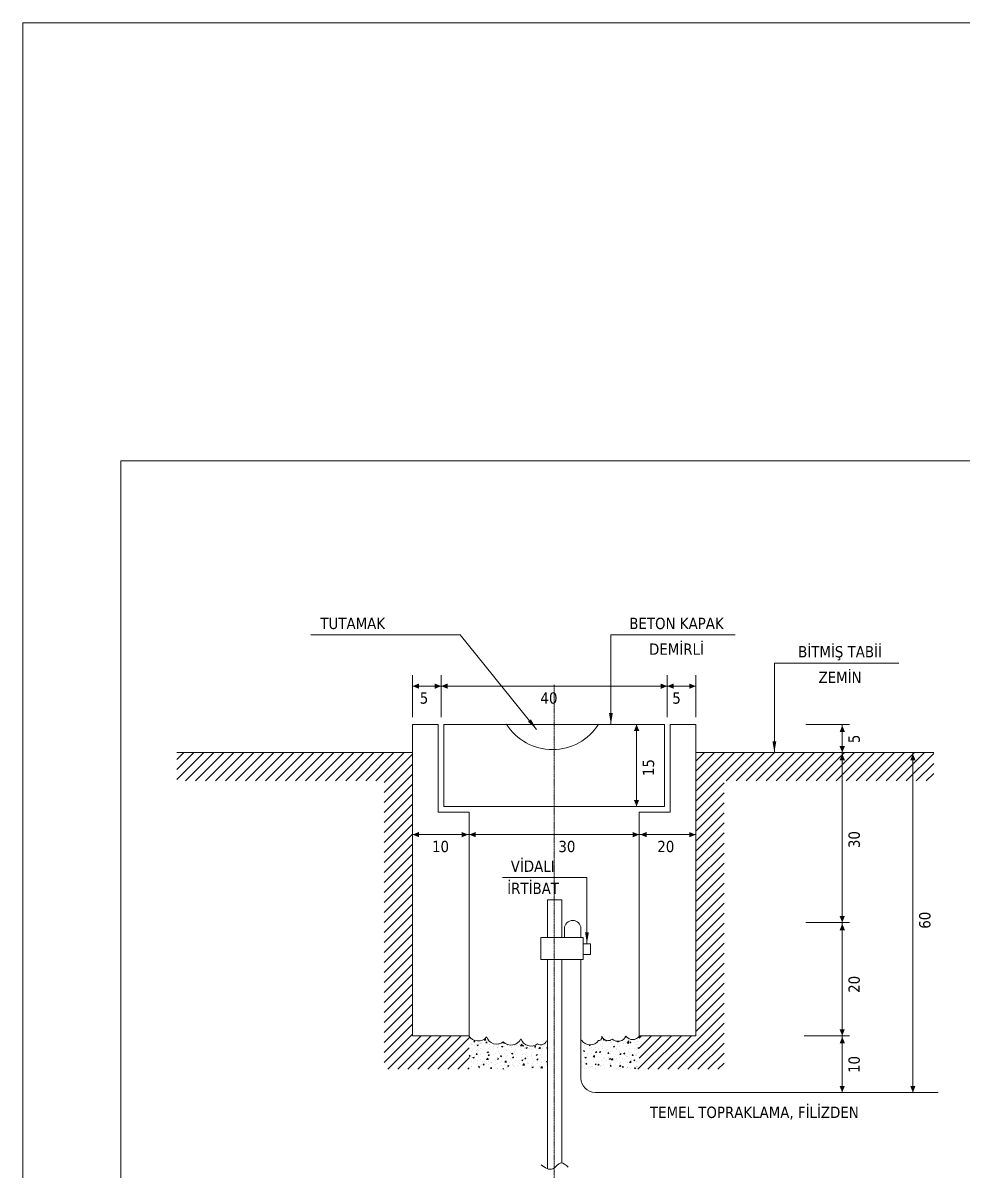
# Model space of a CAD drawing. Header units: millimetres. Extents: x -25043 to 36072, y 3768 to 12000.
# Drawn here: x -22938 to -20596, y 9141 to 12000 of the extents above; entities that cross this region are included whole.
import ezdxf
from ezdxf.enums import TextEntityAlignment as Align

# ---------------------------------------------------------------- set-up
doc = ezdxf.new("R2010")
doc.units = ezdxf.units.MM
doc.linetypes.add('DASHDOT', pattern=[1, 0.5, -0.25, 0, -0.25])
doc.linetypes.add('SOLID_LINE', pattern=[0])
for name, color, linetype in [('KIRMIM', 1, 'Continuous'), ('MIMARI', 2, 'SOLID_LINE'), ('YAZI', 7, 'Continuous'), ('ZHAT', 6, 'Continuous')]:
    doc.layers.add(name, color=color, linetype=linetype)
doc.styles.add('ROMANS', font='tahoma.ttf')

# ---------------------------------------------------------------- blocks, each defined once
blk = doc.blocks.new('OU')
at = {"color": 0, "linetype": 'ByBlock'}
blk.add_solid([(-4.8, -11.5), (4.6, -11.5), (0, 0)], dxfattribs=at)

msp = doc.modelspace()

# ---------------------------------------------------------------- linework, layer by layer
at = {"lineweight": 0}
for p, q in [((-21848.9, 10476.6), (-22220.7, 10476.7)), ((-21658.6, 10240.9), (-21848.9, 10476.6)), ((-21473.5, 10476.6), (-21163.9, 10476.6)), ((-21066.2, 10406.1), (-20756.6, 10406.1)), ((-21743.3, 9871.9), (-21533.1, 9871.9)), ((-21596, 9816.1), (-21631.3, 9816.1)), ((-21631.3, 9816.1), (-21631.3, 9722.2)), ((-21596, 9816.1), (-21596, 9722.2)), ((-21589, 9744.5), (-21589, 9722.2)), ((-21547.9, 9744.5), (-21547.9, 9722.2)), ((-21631.3, 9667.4), (-21631.3, 9147.4)), ((-21596, 9667.4), (-21596, 9160.9)), ((-21547.9, 9667.4), (-21547.9, 9371.9))]:
    msp.add_line(p, q, dxfattribs=at)
at = {"linetype": 'ByBlock', "lineweight": 0}
for p, q in [((-21967.3, 10348.5), (-21262.1, 10348.5)), ((-21409.5, 10048.9), (-21409.5, 10253.4)), ((-20897.2, 9336.6), (-20897.2, 10253.4)), ((-20721.3, 9336.6), (-20721.3, 10182.9)), ((-21967.3, 9978.7), (-21262.1, 9978.7))]:
    msp.add_line(p, q, dxfattribs=at)
at = {"linetype": 'Continuous', "lineweight": 0}
for p, q in [((-21967.3, 9477.7), (-21967.3, 10253.4)), ((-21903.8, 10253.4), (-21967.3, 10253.4)), ((-21903.8, 10034.8), (-21903.8, 10253.4)), ((-21889.7, 10048.9), (-21889.7, 10253.4)), ((-21339.6, 10253.4), (-21889.7, 10253.4)), ((-21339.6, 10048.9), (-21339.6, 10253.4)), ((-21325.5, 10034.8), (-21325.5, 10253.4)), ((-21325.5, 10253.4), (-21262.1, 10253.4)), ((-21262.1, 9477.7), (-21262.1, 10253.4)), ((-21967.3, 10182.9), (-22554.3, 10182.9)), ((-20669, 10182.9), (-21262.1, 10182.9)), ((-21339.6, 10048.9), (-21889.7, 10048.9)), ((-21826.2, 10034.8), (-21903.8, 10034.8)), ((-21826.2, 9477.7), (-21826.2, 10034.8)), ((-21403.1, 9477.7), (-21403.1, 10034.8)), ((-21325.5, 10034.8), (-21403.1, 10034.8)), ((-21826.2, 9477.7), (-21967.3, 9477.7)), ((-21262.1, 9477.7), (-21403.1, 9477.7)), ((-20658.4, 9336.6), (-21512.7, 9336.6))]:
    msp.add_line(p, q, dxfattribs=at)
at = {"lineweight": 0}
for points in [[(-22937.8, 12000.5), (-13102.8, 12000.5), (-13102.8, 4743.1), (-22937.8, 4743.1)], [(-21647.8, 9722.2), (-21542.1, 9722.2), (-21542.1, 9667.4), (-21647.8, 9667.4)]]:
    msp.add_lwpolyline(points, close=True, dxfattribs=at)
at = {"linetype": 'Continuous', "lineweight": 0}
msp.add_arc((-21618.8, 10326), 135.6, 212.355, 327.645, dxfattribs=at)
at = {"lineweight": 0}
for centre, radius, start, end in [((-21568.5, 9744.5), 20.5, 0, 180), ((-21512.7, 9371.9), 35.3, 180, 270)]:
    msp.add_arc(centre, radius, start, end, dxfattribs=at)
for points in [[(-21468.7, 10281.6), (-21478.1, 10281.6), (-21473.5, 10253.4)], [(-21679.9, 10259.9), (-21672.6, 10265.8), (-21658.6, 10240.9)], [(-21061.5, 10211.1), (-21070.9, 10211.1), (-21066.2, 10182.9)], [(-21528.4, 9735.1), (-21537.8, 9735.1), (-21533.1, 9706.9)]]:
    msp.add_solid(points, dxfattribs=at)
at = {"layer": 'KIRMIM', "linetype": 'DASHDOT', "lineweight": 0, "ltscale": 2}
msp.add_line((-21614.7, 8646), (-21614.7, 10352.4), dxfattribs=at)
at = {"layer": 'KIRMIM', "lineweight": 0}
for p, q in [((-22554.3, 10116), (-22487.4, 10182.9)), ((-22554.3, 10140.9), (-22512.3, 10182.9)), ((-22554.3, 10165.8), (-22537.3, 10182.9)), ((-22533, 10112.4), (-22462.5, 10182.9)), ((-22508, 10112.4), (-22437.5, 10182.9)), ((-22483.1, 10112.4), (-22412.6, 10182.9)), ((-22458.2, 10112.4), (-22387.7, 10182.9)), ((-22433.2, 10112.4), (-22362.7, 10182.9)), ((-22408.3, 10112.4), (-22337.8, 10182.9)), ((-22383.4, 10112.4), (-22312.9, 10182.9)), ((-22358.4, 10112.4), (-22287.9, 10182.9)), ((-22333.5, 10112.4), (-22263, 10182.9)), ((-22308.6, 10112.4), (-22238.1, 10182.9)), ((-22283.6, 10112.4), (-22213.1, 10182.9)), ((-22258.7, 10112.4), (-22188.2, 10182.9)), ((-22233.8, 10112.4), (-22163.3, 10182.9)), ((-22208.8, 10112.4), (-22138.3, 10182.9)), ((-22183.9, 10112.4), (-22113.4, 10182.9)), ((-22159, 10112.4), (-22088.5, 10182.9)), ((-22134, 10112.4), (-22063.5, 10182.9)), ((-22109.1, 10112.4), (-22038.6, 10182.9)), ((-22084.2, 10112.4), (-22013.7, 10182.9)), ((-22059.3, 10112.4), (-21988.7, 10182.9)), ((-21262.1, 10161.6), (-21240.7, 10182.9)), ((-21262.1, 10061.8), (-21141, 10182.9)), ((-21262.1, 10086.8), (-21165.9, 10182.9)), ((-21262.1, 10111.7), (-21190.9, 10182.9)), ((-21262.1, 10136.6), (-21215.8, 10182.9)), ((-21186.6, 10112.4), (-21116.1, 10182.9)), ((-21161.7, 10112.4), (-21091.1, 10182.9)), ((-21136.7, 10112.4), (-21066.2, 10182.9)), ((-21111.8, 10112.4), (-21041.3, 10182.9)), ((-21086.9, 10112.4), (-21016.3, 10182.9)), ((-21061.9, 10112.4), (-20991.4, 10182.9)), ((-21037, 10112.4), (-20966.5, 10182.9)), ((-21012.1, 10112.4), (-20941.5, 10182.9)), ((-20987.1, 10112.4), (-20916.6, 10182.9)), ((-20962.2, 10112.4), (-20891.7, 10182.9)), ((-20937.3, 10112.4), (-20866.7, 10182.9)), ((-20912.3, 10112.4), (-20841.8, 10182.9)), ((-20887.4, 10112.4), (-20816.9, 10182.9)), ((-20862.5, 10112.4), (-20791.9, 10182.9)), ((-20837.5, 10112.4), (-20767, 10182.9)), ((-20812.6, 10112.4), (-20742.1, 10182.9)), ((-20787.7, 10112.4), (-20717.1, 10182.9)), ((-20762.7, 10112.4), (-20692.2, 10182.9)), ((-20737.8, 10112.4), (-20669, 10181.1)), ((-22037.8, 10108.9), (-21967.3, 10179.4)), ((-22037.8, 10084), (-21967.3, 10154.5)), ((-20712.9, 10112.4), (-20669, 10156.2)), ((-22037.8, 10059), (-21967.3, 10129.6)), ((-20687.9, 10112.4), (-20669, 10131.3)), ((-22037.8, 10034.1), (-21967.3, 10104.6)), ((-21262.1, 10036.9), (-21191.5, 10107.4)), ((-22037.8, 10009.2), (-21967.3, 10079.7)), ((-21262.1, 10012), (-21191.5, 10082.5)), ((-22037.8, 9984.2), (-21967.3, 10054.8)), ((-21262.1, 9987), (-21191.5, 10057.6)), ((-22037.8, 9959.3), (-21967.3, 10029.8)), ((-21262.1, 9962.1), (-21191.5, 10032.6)), ((-22037.8, 9934.4), (-21967.3, 10004.9)), ((-21262.1, 9937.2), (-21191.5, 10007.7)), ((-21262.1, 9912.2), (-21191.5, 9982.8)), ((-22037.8, 9909.4), (-21967.3, 9980)), ((-22037.8, 9884.5), (-21967.3, 9955)), ((-21262.1, 9887.3), (-21191.5, 9957.8)), ((-22037.8, 9859.6), (-21967.3, 9930.1)), ((-21262.1, 9862.4), (-21191.5, 9932.9)), ((-22037.8, 9834.6), (-21967.3, 9905.2)), ((-21262.1, 9837.4), (-21191.5, 9908)), ((-22037.8, 9809.7), (-21967.3, 9880.2)), ((-21262.1, 9812.5), (-21191.5, 9883)), ((-22037.8, 9784.8), (-21967.3, 9855.3)), ((-21262.1, 9787.6), (-21191.5, 9858.1)), ((-22037.8, 9759.8), (-21967.3, 9830.4)), ((-21262.1, 9762.6), (-21191.5, 9833.2)), ((-22037.8, 9734.9), (-21967.3, 9805.4)), ((-22037.8, 9710), (-21967.3, 9780.5)), ((-21262.1, 9737.7), (-21191.5, 9808.2)), ((-21262.1, 9712.8), (-21191.5, 9783.3)), ((-22037.8, 9685), (-21967.3, 9755.6)), ((-21262.1, 9687.8), (-21191.5, 9758.4)), ((-22037.8, 9660.1), (-21967.3, 9730.6)), ((-21262.1, 9662.9), (-21191.5, 9733.4)), ((-22037.8, 9635.2), (-21967.3, 9705.7)), ((-21262.1, 9638), (-21191.5, 9708.5)), ((-22037.8, 9610.2), (-21967.3, 9680.8)), ((-21262.1, 9613), (-21191.5, 9683.6)), ((-22037.8, 9585.3), (-21967.3, 9655.8)), ((-21262.1, 9588.1), (-21191.5, 9658.6)), ((-22037.8, 9560.4), (-21967.3, 9630.9)), ((-21262.1, 9563.2), (-21191.5, 9633.7)), ((-21262.1, 9538.2), (-21191.5, 9608.8)), ((-22037.8, 9535.4), (-21967.3, 9606)), ((-22037.8, 9510.5), (-21967.3, 9581)), ((-21262.1, 9513.3), (-21191.5, 9583.8)), ((-22037.8, 9485.6), (-21967.3, 9556.1)), ((-21262.1, 9488.4), (-21191.5, 9558.9)), ((-22037.8, 9460.6), (-21967.3, 9531.2)), ((-21331.3, 9394.2), (-21191.5, 9534)), ((-22037.8, 9435.7), (-21967.3, 9506.2)), ((-21306.4, 9394.2), (-21191.5, 9509)), ((-22037.8, 9410.8), (-21967.3, 9481.3)), ((-22029.4, 9394.2), (-21946, 9477.7)), ((-22004.5, 9394.2), (-21921, 9477.7)), ((-21979.6, 9394.2), (-21896.1, 9477.7)), ((-21954.6, 9394.2), (-21871.2, 9477.7)), ((-21929.7, 9394.2), (-21846.2, 9477.7)), ((-21904.8, 9394.2), (-21824.8, 9474.2)), ((-21823.9, 9469.1), (-21823.9, 9469.1)), ((-21788.7, 9467), (-21785.4, 9470.4)), ((-21788.7, 9467), (-21784.9, 9466.4)), ((-21784.9, 9466.4), (-21785.4, 9470.4)), ((-21500, 9466.1), (-21500, 9466.1)), ((-21496.6, 9466.5), (-21496.6, 9466.5)), ((-21492.3, 9467.7), (-21490, 9468.6)), ((-21492.3, 9467.7), (-21490.2, 9466.3)), ((-21490.2, 9466.2), (-21489.5, 9468.3)), ((-21487.2, 9465.4), (-21486.1, 9466.7)), ((-21484.6, 9465.2), (-21484.8, 9466.3)), ((-21477.7, 9466.1), (-21474.4, 9465.6)), ((-21474.4, 9465.5), (-21474.6, 9467)), ((-21429.8, 9467.9), (-21429.8, 9467.9)), ((-21407.8, 9471.1), (-21407.8, 9471.1)), ((-21406.1, 9394.2), (-21322.6, 9477.7)), ((-21403.1, 9422.1), (-21347.6, 9477.7)), ((-21403.1, 9447.1), (-21372.5, 9477.7)), ((-21403.1, 9472), (-21397.4, 9477.7)), ((-21381.2, 9394.2), (-21297.7, 9477.7)), ((-21356.3, 9394.2), (-21272.8, 9477.7)), ((-21281.5, 9394.2), (-21191.5, 9484.1)), ((-21879.9, 9394.2), (-21826.2, 9447.8)), ((-21821.1, 9458.2), (-21821.1, 9458.2)), ((-21820.2, 9455.4), (-21820.2, 9455.4)), ((-21819.5, 9439.2), (-21819.5, 9439.2)), ((-21819.2, 9442.9), (-21819.2, 9442.9)), ((-21818.7, 9457), (-21818.7, 9457)), ((-21815.1, 9462.8), (-21813.1, 9465.2)), ((-21815.1, 9462.8), (-21812.6, 9462.6)), ((-21812.6, 9462.6), (-21813.1, 9465.2)), ((-21812.2, 9452.6), (-21812.2, 9452.6)), ((-21808.9, 9440.6), (-21808.9, 9440.6)), ((-21808.3, 9455.9), (-21808.3, 9455.9)), ((-21806.7, 9453.9), (-21803.7, 9455.1)), ((-21806.7, 9453.9), (-21804.6, 9452.5)), ((-21804.6, 9452.5), (-21803.7, 9455)), ((-21804.1, 9440.6), (-21804.1, 9440.6)), ((-21798.5, 9457.3), (-21798.5, 9457.3)), ((-21797.7, 9457.3), (-21797.7, 9457.3)), ((-21797.2, 9446.1), (-21797.2, 9446.1)), ((-21796.7, 9460.2), (-21796.7, 9460.2)), ((-21795.5, 9459.6), (-21795.5, 9459.6)), ((-21792.9, 9442.7), (-21792.9, 9442.7)), ((-21789.6, 9451.6), (-21789.6, 9451.6)), ((-21784.8, 9460.2), (-21782.8, 9462.6)), ((-21784.8, 9460.2), (-21782.3, 9459.9)), ((-21782.3, 9459.9), (-21782.7, 9462.5)), ((-21781.7, 9459.4), (-21781.7, 9459.4)), ((-21781.4, 9436.9), (-21778.5, 9438)), ((-21779.4, 9444.8), (-21779.4, 9444.8)), ((-21779.3, 9435.5), (-21778.4, 9438)), ((-21775.9, 9456.3), (-21775.9, 9456.3)), ((-21775.5, 9449.1), (-21775.5, 9449.1)), ((-21767, 9450.7), (-21767, 9450.7)), ((-21766.1, 9446.2), (-21766.1, 9446.2)), ((-21755.5, 9447.6), (-21755.5, 9447.6)), ((-21754.7, 9449), (-21754.7, 9449)), ((-21754.6, 9437.7), (-21754.6, 9437.7)), ((-21754.1, 9451.8), (-21754.1, 9451.8)), ((-21753.3, 9455.4), (-21753.3, 9455.4)), ((-21753, 9457.4), (-21751.9, 9457.3)), ((-21751.9, 9457.2), (-21752, 9457.6)), ((-21745.9, 9450.6), (-21742.9, 9451.7)), ((-21745.9, 9450.6), (-21743.8, 9449.1)), ((-21744.4, 9449.7), (-21744.4, 9449.7)), ((-21743.8, 9449.1), (-21742.9, 9451.7)), ((-21743.5, 9460), (-21741.2, 9462.4)), ((-21743.5, 9460), (-21739.7, 9459.4)), ((-21739.7, 9459.3), (-21740, 9461.2)), ((-21739.5, 9449.7), (-21739.5, 9449.7)), ((-21732.7, 9440.9), (-21732.7, 9440.9)), ((-21732.2, 9455), (-21732.2, 9455)), ((-21730.8, 9454.4), (-21730.8, 9454.4)), ((-21730, 9453.3), (-21730, 9453.3)), ((-21721.8, 9448.7), (-21721.8, 9448.7)), ((-21713.3, 9438), (-21713.3, 9438)), ((-21712.8, 9453.3), (-21712.8, 9453.3)), ((-21710.9, 9443.9), (-21710.9, 9443.9)), ((-21708.2, 9453.5), (-21708.2, 9453.5)), ((-21705.4, 9457.5), (-21705.4, 9457.5)), ((-21702.2, 9454.7), (-21702.2, 9454.7)), ((-21699.2, 9447.8), (-21699.2, 9447.8)), ((-21698.4, 9453), (-21695.1, 9456.4)), ((-21698.4, 9453), (-21694.6, 9452.4)), ((-21697.3, 9440.1), (-21697.3, 9440.1)), ((-21694.6, 9452.3), (-21695, 9456.4)), ((-21693.7, 9452.2), (-21691.7, 9454.6)), ((-21693.7, 9452.2), (-21691.2, 9452)), ((-21691.2, 9451.9), (-21691.7, 9454.6)), ((-21689.6, 9446.6), (-21689.6, 9446.6)), ((-21685.6, 9452.5), (-21685.6, 9452.5)), ((-21685.1, 9447.2), (-21682.1, 9448.3)), ((-21685.1, 9447.2), (-21683, 9445.7)), ((-21682.9, 9445.7), (-21682.1, 9448.3)), ((-21676.7, 9446.8), (-21676.7, 9446.8)), ((-21670.6, 9443.6), (-21670.6, 9443.6)), ((-21667.6, 9449.7), (-21667.6, 9449.7)), ((-21663.4, 9449.5), (-21661.4, 9452)), ((-21663.4, 9449.5), (-21660.9, 9449.3)), ((-21663, 9451.6), (-21663, 9451.6)), ((-21660.9, 9449.3), (-21661.3, 9451.9)), ((-21660, 9445), (-21660, 9445)), ((-21657.8, 9440.7), (-21657.8, 9440.7)), ((-21654.1, 9445.9), (-21654.1, 9445.9)), ((-21653.2, 9446), (-21649.9, 9449.4)), ((-21653.2, 9446), (-21649.4, 9445.4)), ((-21649.4, 9445.3), (-21649.9, 9449.4)), ((-21646.4, 9438.6), (-21646.4, 9438.6)), ((-21645.9, 9452.7), (-21645.9, 9452.7)), ((-21644, 9447.1), (-21644, 9447.1)), ((-21640.4, 9450.6), (-21640.4, 9450.6)), ((-21633.1, 9445), (-21633.1, 9445)), ((-21633, 9446.9), (-21631, 9449.3)), ((-21633, 9446.9), (-21630.5, 9446.7)), ((-21632.8, 9463.8), (-21632.8, 9463.8)), ((-21631.5, 9444.9), (-21631.5, 9444.9)), ((-21630.5, 9446.6), (-21631, 9449.3)), ((-21548.4, 9444.5), (-21548.4, 9444.5)), ((-21542, 9438.9), (-21540, 9441.3)), ((-21542, 9438.9), (-21539.5, 9438.7)), ((-21541.1, 9441.1), (-21541.1, 9441.1)), ((-21539.5, 9438.7), (-21539.9, 9441.3)), ((-21538.5, 9439.3), (-21538.5, 9439.3)), ((-21538, 9453.4), (-21538, 9453.4)), ((-21527.9, 9454), (-21525.2, 9455.1)), ((-21527.9, 9454), (-21525.8, 9452.6)), ((-21527.5, 9445.8), (-21527.5, 9445.8)), ((-21525.8, 9452.6), (-21524.9, 9455.1)), ((-21524.2, 9452.6), (-21524.2, 9452.6)), ((-21521.7, 9448), (-21521.7, 9448)), ((-21518.5, 9440.2), (-21518.5, 9440.2)), ((-21516.8, 9442.3), (-21516.8, 9442.3)), ((-21516.2, 9456.3), (-21516.2, 9456.3)), ((-21511.6, 9436.3), (-21509.6, 9438.7)), ((-21511.1, 9449.4), (-21511.1, 9449.4)), ((-21509.1, 9436), (-21509.6, 9438.7)), ((-21508.1, 9437.8), (-21508.1, 9437.8)), ((-21504.9, 9444.9), (-21504.9, 9444.9)), ((-21502.6, 9437), (-21499.7, 9438.1)), ((-21500.5, 9435.5), (-21499.7, 9438.1)), ((-21499.6, 9456.9), (-21499.6, 9456.9)), ((-21496, 9439.2), (-21496, 9439.2)), ((-21495.4, 9445), (-21495.4, 9445)), ((-21495.1, 9451.5), (-21495.1, 9451.5)), ((-21494.9, 9459.1), (-21494.9, 9459.1)), ((-21487.2, 9465.4), (-21484.6, 9465.2)), ((-21483.4, 9442.1), (-21483.4, 9442.1)), ((-21482.3, 9443.9), (-21482.3, 9443.9)), ((-21479.5, 9438.3), (-21479.5, 9438.3)), ((-21474.9, 9461.1), (-21474.9, 9461.1)), ((-21474.1, 9465.6), (-21474.1, 9465.6)), ((-21473.4, 9448.1), (-21473.4, 9448.1)), ((-21473.4, 9438.2), (-21473.4, 9438.2)), ((-21472.9, 9462.2), (-21472.9, 9462.2)), ((-21468.9, 9439.7), (-21468.9, 9439.7)), ((-21468.3, 9455), (-21468.3, 9455)), ((-21467.1, 9450.6), (-21464.1, 9451.8)), ((-21467.1, 9450.6), (-21465, 9449.2)), ((-21465, 9449.2), (-21464.1, 9451.8)), ((-21459.7, 9443), (-21459.7, 9443)), ((-21458.7, 9446.3), (-21458.7, 9446.3)), ((-21457.8, 9456.4), (-21457.8, 9456.4)), ((-21456.8, 9462.8), (-21456, 9463.8)), ((-21456.8, 9462.8), (-21454.3, 9462.6)), ((-21454.3, 9462.5), (-21454.5, 9463.8)), ((-21452.9, 9441.8), (-21452.9, 9441.8)), ((-21451.7, 9451.1), (-21451.7, 9451.1)), ((-21450.8, 9437.3), (-21450.8, 9437.3)), ((-21441.7, 9458.5), (-21441.7, 9458.5)), ((-21437.1, 9442), (-21437.1, 9442)), ((-21434, 9450.5), (-21434, 9450.5)), ((-21433, 9459.2), (-21429.7, 9462.6)), ((-21433, 9459.2), (-21429.3, 9458.6)), ((-21431.5, 9464.3), (-21428.6, 9465.4)), ((-21431.5, 9464.3), (-21429.4, 9462.9)), ((-21430.8, 9439.7), (-21430.8, 9439.7)), ((-21430.3, 9453.8), (-21430.3, 9453.8)), ((-21429.2, 9458.5), (-21429.7, 9462.6)), ((-21429.4, 9462.8), (-21428.6, 9465.4)), ((-21428.9, 9463.6), (-21428.9, 9463.6)), ((-21426.5, 9460.1), (-21424.4, 9462.5)), ((-21426.5, 9460.1), (-21423.9, 9459.9)), ((-21426.1, 9445.3), (-21426.1, 9445.3)), ((-21423.9, 9459.9), (-21424.4, 9462.5)), ((-21415.5, 9446.7), (-21415.5, 9446.7)), ((-21415, 9462), (-21415, 9462)), ((-21414.5, 9441.1), (-21414.5, 9441.1)), ((-21409.4, 9454.8), (-21409.4, 9454.8)), ((-21408.8, 9442.9), (-21408.8, 9442.9)), ((-21408.3, 9457), (-21408.3, 9457)), ((-21406.3, 9462.7), (-21406.3, 9462.7)), ((-21406.3, 9447.3), (-21403.3, 9448.4)), ((-21406.3, 9447.3), (-21404.2, 9445.8)), ((-21404.4, 9463.4), (-21404.4, 9463.4)), ((-21404.2, 9445.8), (-21403.3, 9448.4)), ((-21256.5, 9394.2), (-21191.5, 9459.2)), ((-21854.9, 9394.2), (-21826.2, 9422.9)), ((-21826.2, 9427.8), (-21824.9, 9429.2)), ((-21826.2, 9425.4), (-21824.5, 9425.2)), ((-21824.4, 9425.1), (-21824.9, 9429.2)), ((-21820.2, 9414.8), (-21820.2, 9414.8)), ((-21820, 9423.9), (-21820, 9423.9)), ((-21819.7, 9428.8), (-21819.7, 9428.8)), ((-21817, 9423.3), (-21814, 9424.4)), ((-21817, 9423.3), (-21814.9, 9421.8)), ((-21815.2, 9414.2), (-21815.2, 9414.2)), ((-21815.1, 9409.3), (-21815.1, 9409.3)), ((-21814.9, 9421.8), (-21814, 9424.4)), ((-21809.3, 9431), (-21807.2, 9433.4)), ((-21809.3, 9431), (-21806.7, 9430.8)), ((-21806.7, 9430.7), (-21807.2, 9433.4)), ((-21806.9, 9435.8), (-21806.9, 9435.8)), ((-21805.8, 9415.3), (-21805.8, 9415.3)), ((-21804, 9426), (-21804, 9426)), ((-21798.3, 9417.9), (-21798.3, 9417.9)), ((-21797.7, 9432), (-21797.7, 9432)), ((-21792.6, 9413.2), (-21792.6, 9413.2)), ((-21788.4, 9412.9), (-21788.4, 9412.9)), ((-21784.3, 9434.8), (-21784.3, 9434.8)), ((-21783.1, 9418.7), (-21779.8, 9422.2)), ((-21783.1, 9418.7), (-21779.3, 9418.2)), ((-21781.4, 9436.9), (-21779.3, 9435.5)), ((-21781.1, 9419.6), (-21781.1, 9419.6)), ((-21779.3, 9418.1), (-21779.8, 9422.1)), ((-21778.9, 9428.3), (-21776.9, 9430.8)), ((-21778.9, 9428.3), (-21776.4, 9428.1)), ((-21777.8, 9414.3), (-21777.8, 9414.3)), ((-21777.3, 9429.5), (-21777.3, 9429.5)), ((-21776.4, 9428.1), (-21776.9, 9430.7)), ((-21776.5, 9420.9), (-21776.5, 9420.9)), ((-21776, 9435), (-21776, 9435)), ((-21771, 9410.3), (-21771, 9410.3)), ((-21770, 9412.3), (-21770, 9412.3)), ((-21766.7, 9430.9), (-21766.7, 9430.9)), ((-21761.8, 9433.9), (-21761.8, 9433.9)), ((-21761.8, 9416.4), (-21761.8, 9416.4)), ((-21756.5, 9423.8), (-21756.5, 9423.8)), ((-21756.2, 9419.9), (-21753.2, 9421)), ((-21756.2, 9419.9), (-21754.1, 9418.5)), ((-21755.7, 9409.5), (-21755.7, 9409.5)), ((-21755.2, 9423.6), (-21755.2, 9423.6)), ((-21754, 9418.4), (-21753.2, 9421)), ((-21750.6, 9433.1), (-21750.6, 9433.1)), ((-21748.6, 9425.7), (-21746.5, 9428.1)), ((-21748.6, 9425.7), (-21746, 9425.5)), ((-21747.4, 9411.3), (-21747.4, 9411.3)), ((-21746, 9425.4), (-21746.5, 9428.1)), ((-21746.3, 9414.5), (-21746.3, 9414.5)), ((-21739.2, 9432.9), (-21739.2, 9432.9)), ((-21737.9, 9411.7), (-21734.6, 9415.2)), ((-21737.9, 9411.7), (-21734.1, 9411.2)), ((-21735.1, 9419.9), (-21735.1, 9419.9)), ((-21734.1, 9411.1), (-21734.6, 9415.1)), ((-21733.7, 9412.7), (-21733.7, 9412.7)), ((-21733.2, 9426.8), (-21733.2, 9426.8)), ((-21731.8, 9428), (-21731.8, 9428)), ((-21724.8, 9410.3), (-21724.8, 9410.3)), ((-21724.5, 9421.3), (-21724.5, 9421.3)), ((-21723.9, 9436.6), (-21723.9, 9436.6)), ((-21721.6, 9418.7), (-21721.6, 9418.7)), ((-21720.6, 9433.5), (-21717.6, 9434.7)), ((-21720.6, 9433.5), (-21718.5, 9432.1)), ((-21718.5, 9432.1), (-21717.6, 9434.6)), ((-21718.2, 9423), (-21716.2, 9425.4)), ((-21718.2, 9423), (-21715.7, 9422.8)), ((-21716.6, 9432), (-21716.6, 9432)), ((-21715.7, 9422.8), (-21716.2, 9425.4)), ((-21712, 9415.7), (-21712, 9415.7)), ((-21711.5, 9429.8), (-21711.5, 9429.8)), ((-21708.4, 9423.4), (-21708.4, 9423.4)), ((-21707.1, 9432.3), (-21707.1, 9432.3)), ((-21702.2, 9409.4), (-21702.2, 9409.4)), ((-21697, 9423), (-21697, 9423)), ((-21695.4, 9416.5), (-21692.4, 9417.6)), ((-21695.4, 9416.5), (-21693.3, 9415.1)), ((-21694, 9431), (-21694, 9431)), ((-21693.2, 9415), (-21692.4, 9417.6)), ((-21692.8, 9410.2), (-21692.8, 9410.2)), ((-21690.6, 9418.4), (-21690.6, 9418.4)), ((-21690.1, 9432.5), (-21690.1, 9432.5)), ((-21687.9, 9420.4), (-21685.8, 9422.8)), ((-21687.9, 9420.4), (-21685.3, 9420.1)), ((-21685.3, 9420.1), (-21685.8, 9422.8)), ((-21682.4, 9436.5), (-21682.4, 9436.5)), ((-21682.2, 9411.6), (-21682.2, 9411.6)), ((-21681.7, 9426.9), (-21681.7, 9426.9)), ((-21672.3, 9427.2), (-21672.3, 9427.2)), ((-21671.4, 9430.1), (-21671.4, 9430.1)), ((-21671.1, 9428.3), (-21671.1, 9428.3)), ((-21668.6, 9421.6), (-21668.6, 9421.6)), ((-21668.1, 9435.6), (-21668.1, 9435.6)), ((-21666.2, 9413.7), (-21666.2, 9413.7)), ((-21659.8, 9430.1), (-21656.8, 9431.3)), ((-21659.8, 9430.1), (-21657.7, 9428.7)), ((-21657.7, 9428.7), (-21656.8, 9431.2)), ((-21657.5, 9417.7), (-21655.5, 9420.1)), ((-21657.5, 9417.7), (-21655, 9417.5)), ((-21656.1, 9412.4), (-21656.1, 9412.4)), ((-21655, 9417.4), (-21655.5, 9420.1)), ((-21655.1, 9430.4), (-21655.1, 9430.4)), ((-21648.8, 9429.1), (-21648.8, 9429.1)), ((-21647.6, 9431.5), (-21647.6, 9431.5)), ((-21647.4, 9410.5), (-21647.4, 9410.5)), ((-21646.9, 9424.5), (-21646.9, 9424.5)), ((-21639.5, 9417.2), (-21639.5, 9417.2)), ((-21634.5, 9413.1), (-21631.6, 9414.2)), ((-21634.5, 9413.1), (-21632.4, 9411.7)), ((-21632.4, 9411.6), (-21631.6, 9414.2)), ((-21631.5, 9416.6), (-21631.5, 9416.6)), ((-21544, 9414.6), (-21544, 9414.6)), ((-21539.5, 9411.1), (-21539.5, 9411.1)), ((-21539, 9425.2), (-21539, 9425.2)), ((-21538.2, 9423.4), (-21535.2, 9424.5)), ((-21538.2, 9423.4), (-21536.1, 9421.9)), ((-21536.1, 9421.9), (-21535.2, 9424.5)), ((-21536.1, 9407.1), (-21534.1, 9409.5)), ((-21535.9, 9424.3), (-21535.9, 9424.3)), ((-21533.6, 9406.8), (-21534.1, 9409.5)), ((-21533.4, 9416), (-21533.4, 9416)), ((-21532.8, 9431.3), (-21532.8, 9431.3)), ((-21532.7, 9433.6), (-21532.7, 9433.6)), ((-21522.2, 9432.7), (-21522.2, 9432.7)), ((-21517.8, 9414.1), (-21517.8, 9414.1)), ((-21517.7, 9424.9), (-21514.4, 9428.4)), ((-21517.7, 9424.9), (-21514, 9424.4)), ((-21517.3, 9428.2), (-21517.3, 9428.2)), ((-21517.3, 9418.1), (-21517.3, 9418.1)), ((-21514, 9424.3), (-21514.4, 9428.3)), ((-21513.3, 9423.4), (-21513.3, 9423.4)), ((-21511.6, 9436.3), (-21509.1, 9436)), ((-21509.8, 9412.6), (-21509.8, 9412.6)), ((-21506.2, 9434.8), (-21506.2, 9434.8)), ((-21502.6, 9437), (-21500.5, 9435.6)), ((-21496.4, 9416.8), (-21496.4, 9416.8)), ((-21495.9, 9430.9), (-21495.9, 9430.9)), ((-21490.7, 9422.4), (-21490.7, 9422.4)), ((-21490.6, 9421.6), (-21490.6, 9421.6)), ((-21485.1, 9416.8), (-21485.1, 9416.8)), ((-21481.3, 9433.6), (-21479.3, 9436)), ((-21481.3, 9433.6), (-21478.8, 9433.4)), ((-21480, 9423), (-21480, 9423)), ((-21478.8, 9433.3), (-21479.2, 9436)), ((-21477.4, 9420), (-21474.4, 9421.1)), ((-21477.4, 9420), (-21475.3, 9418.5)), ((-21475.3, 9418.5), (-21474.4, 9421.1)), ((-21474.4, 9420), (-21474.4, 9420)), ((-21473.9, 9434.1), (-21473.9, 9434.1)), ((-21472.6, 9417.9), (-21469.3, 9421.4)), ((-21472.6, 9417.9), (-21468.8, 9417.4)), ((-21468.8, 9417.3), (-21469.3, 9421.3)), ((-21468.1, 9421.5), (-21468.1, 9421.5)), ((-21464, 9425.1), (-21464, 9425.1)), ((-21460.5, 9421), (-21460.5, 9421)), ((-21453.2, 9408.9), (-21453.2, 9408.9)), ((-21452.7, 9423), (-21452.7, 9423)), ((-21452.2, 9437), (-21452.2, 9437)), ((-21450.9, 9430.9), (-21448.9, 9433.4)), ((-21450.9, 9430.9), (-21448.4, 9430.7)), ((-21450.3, 9411.8), (-21450.3, 9411.8)), ((-21448.4, 9430.7), (-21448.9, 9433.3)), ((-21448.4, 9412), (-21448.4, 9412)), ((-21445.5, 9420.5), (-21445.5, 9420.5)), ((-21441.8, 9433.6), (-21438.9, 9434.8)), ((-21441.8, 9433.6), (-21439.7, 9432.2)), ((-21439.7, 9432.2), (-21438.9, 9434.7)), ((-21437.8, 9413.3), (-21437.8, 9413.3)), ((-21437.3, 9428.6), (-21437.3, 9428.6)), ((-21435.8, 9425.3), (-21435.8, 9425.3)), ((-21431.9, 9411.6), (-21431.9, 9411.6)), ((-21431.3, 9425.7), (-21431.3, 9425.7)), ((-21428.2, 9436.3), (-21428.2, 9436.3)), ((-21427.4, 9410.9), (-21424.1, 9414.4)), ((-21427.4, 9410.9), (-21423.6, 9410.4)), ((-21426.7, 9430), (-21426.7, 9430)), ((-21425.7, 9416), (-21425.7, 9416)), ((-21423.6, 9410.3), (-21424.1, 9414.3)), ((-21422.9, 9419.6), (-21422.9, 9419.6)), ((-21421.8, 9415.5), (-21421.8, 9415.5)), ((-21420.6, 9428.3), (-21418.6, 9430.7)), ((-21420.6, 9428.3), (-21418.1, 9428.1)), ((-21418.1, 9428), (-21418.6, 9430.7)), ((-21416.6, 9416.6), (-21413.6, 9417.7)), ((-21416.6, 9416.6), (-21414.5, 9415.2)), ((-21414.5, 9415.1), (-21413.6, 9417.7)), ((-21411.1, 9429.5), (-21411.1, 9429.5)), ((-21410.7, 9432.1), (-21410.7, 9432.1)), ((-21409.9, 9414.7), (-21409.9, 9414.7)), ((-21409.4, 9428.8), (-21409.4, 9428.8)), ((-21405.6, 9435.4), (-21405.6, 9435.4)), ((-21231.6, 9394.2), (-21191.5, 9434.2)), ((-21206.7, 9394.2), (-21191.5, 9409.3)), ((-21830, 9394.2), (-21826.2, 9397.9)), ((-21820.8, 9400.7), (-21820.8, 9400.7)), ((-21820.3, 9401.8), (-21820.3, 9401.8)), ((-21806.3, 9408.5), (-21806.3, 9408.5)), ((-21803.4, 9399.2), (-21801.4, 9401.6)), ((-21803.4, 9399.2), (-21800.9, 9398.9)), ((-21800.9, 9398.9), (-21801.3, 9401.6)), ((-21799.5, 9396.2), (-21799.5, 9396.2)), ((-21798.8, 9403.8), (-21798.8, 9403.8)), ((-21795.7, 9406), (-21795.7, 9406)), ((-21791.7, 9406.2), (-21788.8, 9407.4)), ((-21791.7, 9406.2), (-21789.6, 9404.8)), ((-21789.6, 9404.8), (-21788.7, 9407.3)), ((-21788.9, 9397.6), (-21788.9, 9397.6)), ((-21783.7, 9407.5), (-21783.7, 9407.5)), ((-21777.1, 9406.8), (-21777.1, 9406.8)), ((-21773, 9396.5), (-21771, 9398.9)), ((-21773, 9396.5), (-21770.5, 9396.3)), ((-21772.9, 9399.7), (-21772.9, 9399.7)), ((-21770.5, 9396.2), (-21771, 9398.9)), ((-21761.1, 9406.6), (-21761.1, 9406.6)), ((-21756.2, 9395.4), (-21756.2, 9395.4)), ((-21754.8, 9395.5), (-21754.8, 9395.5)), ((-21746.2, 9403.2), (-21746.2, 9403.2)), ((-21742.4, 9394.2), (-21740.7, 9396.3)), ((-21740.3, 9394.2), (-21740.6, 9396.2)), ((-21738.5, 9405.6), (-21738.5, 9405.6)), ((-21735.6, 9404.6), (-21735.6, 9404.6)), ((-21734.2, 9398.6), (-21734.2, 9398.6)), ((-21730.9, 9402.8), (-21727.9, 9404)), ((-21730.9, 9402.8), (-21728.8, 9401.4)), ((-21730.2, 9399.7), (-21730.2, 9399.7)), ((-21728.8, 9401.4), (-21727.9, 9403.9)), ((-21719.6, 9406.7), (-21719.6, 9406.7)), ((-21715.9, 9404.7), (-21715.9, 9404.7)), ((-21712.5, 9401.6), (-21712.5, 9401.6)), ((-21705.5, 9403.9), (-21705.5, 9403.9)), ((-21693.4, 9394.9), (-21693.4, 9394.9)), ((-21693.3, 9403.7), (-21693.3, 9403.7)), ((-21692.7, 9404.7), (-21689.4, 9408.2)), ((-21692.7, 9404.7), (-21689, 9404.2)), ((-21691.1, 9404.3), (-21691.1, 9404.3)), ((-21689, 9404.1), (-21689.4, 9408.1)), ((-21680.8, 9408.2), (-21680.8, 9408.2)), ((-21679.6, 9408.4), (-21679.6, 9408.4)), ((-21677.4, 9397), (-21677.4, 9397)), ((-21670.7, 9402.8), (-21670.7, 9402.8)), ((-21670.1, 9399.4), (-21667.1, 9400.6)), ((-21670.1, 9399.4), (-21668, 9398)), ((-21669.1, 9407.5), (-21669.1, 9407.5)), ((-21668, 9398), (-21667.1, 9400.6)), ((-21657.1, 9407.5), (-21657.1, 9407.5)), ((-21650.6, 9400.6), (-21650.6, 9400.6)), ((-21648.1, 9401.8), (-21648.1, 9401.8)), ((-21647.9, 9396.4), (-21647.9, 9396.4)), ((-21647.6, 9397.7), (-21644.3, 9401.2)), ((-21647.6, 9397.7), (-21643.8, 9397.1)), ((-21643.8, 9397.1), (-21644.3, 9401.1)), ((-21640, 9401.9), (-21640, 9401.9)), ((-21634.5, 9406.5), (-21634.5, 9406.5)), ((-21544.5, 9399.3), (-21544.5, 9399.3)), ((-21544.1, 9402.7), (-21544.1, 9402.7)), ((-21540, 9397), (-21540, 9397)), ((-21536.1, 9407.1), (-21533.6, 9406.9)), ((-21535.2, 9397), (-21535.2, 9397)), ((-21534.5, 9408.3), (-21534.5, 9408.3)), ((-21528.5, 9401.4), (-21528.5, 9401.4)), ((-21524.4, 9399), (-21524.4, 9399)), ((-21521.5, 9401.8), (-21521.5, 9401.8)), ((-21518.3, 9400), (-21518.3, 9400)), ((-21512.9, 9406.3), (-21510, 9407.5)), ((-21512.9, 9406.3), (-21510.8, 9404.9)), ((-21512.6, 9396.1), (-21512.6, 9396.1)), ((-21510.8, 9404.9), (-21510, 9407.4)), ((-21505.8, 9404.4), (-21503.7, 9406.9)), ((-21505.8, 9404.4), (-21503.2, 9404.2)), ((-21503.2, 9404.2), (-21503.7, 9406.8)), ((-21501.7, 9404.9), (-21501.7, 9404.9)), ((-21499.7, 9403.3), (-21499.7, 9403.3)), ((-21498.9, 9400.8), (-21498.9, 9400.8)), ((-21496.9, 9402.7), (-21496.9, 9402.7)), ((-21491.2, 9406.3), (-21491.2, 9406.3)), ((-21490, 9395.1), (-21490, 9395.1)), ((-21476.4, 9399.8), (-21476.4, 9399.8)), ((-21475.4, 9401.8), (-21473.4, 9404.2)), ((-21475.4, 9401.8), (-21472.9, 9401.6)), ((-21475.1, 9408.4), (-21475.1, 9408.4)), ((-21475, 9407.5), (-21475, 9407.5)), ((-21474.9, 9405.9), (-21474.9, 9405.9)), ((-21472.9, 9401.5), (-21473.4, 9404.2)), ((-21459.5, 9395.3), (-21459.5, 9395.3)), ((-21453.8, 9398.9), (-21453.8, 9398.9)), ((-21453.7, 9394.8), (-21453.7, 9394.8)), ((-21452.1, 9402.9), (-21449.2, 9404.1)), ((-21452.1, 9402.9), (-21450, 9401.5)), ((-21450, 9401.5), (-21449.1, 9404)), ((-21448.9, 9396.7), (-21448.9, 9396.7)), ((-21445.1, 9399.1), (-21443, 9401.6)), ((-21445.1, 9399.1), (-21442.5, 9398.9)), ((-21442.5, 9398.9), (-21443, 9401.5)), ((-21434.2, 9396.9), (-21434.2, 9396.9)), ((-21432.9, 9398.8), (-21432.9, 9398.8)), ((-21432.4, 9397.5), (-21432.4, 9397.5)), ((-21431.2, 9397.9), (-21431.2, 9397.9)), ((-21414.7, 9396.5), (-21412.7, 9398.9)), ((-21414.7, 9396.5), (-21412.2, 9396.2)), ((-21412.2, 9396.2), (-21412.7, 9398.9)), ((-21410.4, 9400.7), (-21410.4, 9400.7)), ((-21409.5, 9401.2), (-21409.5, 9401.2)), ((-21408.6, 9397), (-21408.6, 9397)), ((-21406.2, 9402.3), (-21406.2, 9402.3))]:
    msp.add_line(p, q, dxfattribs=at)
for points in [[(-21827.1, 9477.3, 0.520567), (-21827.1, 9477.3, 0.520567), (-21783.1, 9474.9, 0.520567), (-21741.5, 9462.7, 0.520567), (-21697.5, 9470, 0.520567), (-21656, 9457.8, 0.520567), (-21634, 9465.1, 0.520567)], [(-21546.3, 9466.5, 0.520567), (-21546.3, 9466.5, 0.520567), (-21503.9, 9465.8, 0.520567), (-21496.4, 9476.9, 0.520567), (-21470.3, 9469.5, 0.520567), (-21436, 9476.9, 0.520567), (-21402.5, 9476.9, 0.520567)]]:
    msp.add_lwpolyline(points, format="xyb", dxfattribs=at)
at = {"layer": 'MIMARI', "linetype": 'Continuous', "lineweight": 0}
for p, q in [((-21967.3, 10271.6), (-21967.3, 10375.7)), ((-21896.2, 10271.6), (-21896.2, 10375.7)), ((-21333.1, 10271.6), (-21333.1, 10375.7)), ((-21262.1, 10271.6), (-21262.1, 10375.7)), ((-20987.7, 10253.4), (-20879, 10253.4)), ((-20987.7, 9759.8), (-20879, 9759.8)), ((-20992, 9477.7), (-20879, 9477.7))]:
    msp.add_line(p, q, dxfattribs=at)
at = {"layer": 'MIMARI', "lineweight": 0}
msp.add_spline([(-21579.5, 9150.4), (-21597.9, 9160.9), (-21618, 9146.2), (-21647.4, 9156.2)], degree=3, dxfattribs=at)
at = {"layer": 'YAZI', "linetype": 'Continuous', "lineweight": 0}
for p, q in [((-21473.5, 10253.4), (-21473.5, 10476.6)), ((-21066.2, 10182.9), (-21066.2, 10406.1)), ((-21533.1, 9706.9), (-21533.1, 9871.9))]:
    msp.add_line(p, q, dxfattribs=at)
at = {"layer": 'YAZI', "lineweight": 0}
msp.add_lwpolyline([(-22693.8, 10909.9), (-20545.1, 10909.9), (-20545.1, 8528), (-22693.8, 8528)], close=True, dxfattribs=at)
at = {"layer": 'ZHAT', "linetype": 'Continuous', "lineweight": 0}
msp.add_lwpolyline([(-21542.1, 9706.9), (-21524.1, 9706.9), (-21524.1, 9679.9), (-21542.1, 9679.9)], close=True, dxfattribs=at)

# ---------------------------------------------------------------- block references
at = {"lineweight": 0, "yscale": 1.410422051752483, "zscale": 1.410422051758371}
for p, xscale, rotation in [((-21967.3, 10348.5), -1.410422051752483, 90), ((-21896.2, 10348.5), -1.410422051752483, 270), ((-21896.2, 10348.5), -1.410422051752483, 90), ((-21333.1, 10348.5), -1.410422051752483, 270), ((-21333.1, 10348.5), -1.410422051752483, 90), ((-21262.1, 10348.5), -1.410422051752483, 270), ((-20897.2, 10182.9), -1.410422051759425, 180), ((-21409.5, 10048.9), -1.410422051759425, 180), ((-21967.3, 9978.7), -1.410422051752483, 90), ((-21829, 9978.7), -1.410422051752483, 270), ((-21826.2, 9978.7), -1.410422051752483, 90), ((-21403.1, 9978.7), -1.410422051752483, 270), ((-21400.3, 9978.7), -1.410422051752483, 90), ((-21262.1, 9978.7), -1.410422051752483, 270), ((-20897.2, 9759.8), -1.410422051759425, 180), ((-20897.2, 9477.7), -1.410422051759425, 180), ((-20897.2, 9336.6), -1.410422051759425, 180), ((-20721.3, 9336.6), -1.410422051759425, 180)]:
    msp.add_blockref('OU', p, dxfattribs=dict(at, xscale=xscale, rotation=rotation))
at = {"lineweight": 0, "xscale": -1.410422051759425, "yscale": 1.410422051752483, "zscale": 1.410422051758371}
for p in [(-21409.5, 10253.4), (-20897.2, 10250.6), (-20897.2, 10180.1), (-20721.3, 10180.1), (-20897.2, 9756.9), (-20897.2, 9474.9)]:
    msp.add_blockref('OU', p, dxfattribs=at)

# ---------------------------------------------------------------- texts
at = {"lineweight": 0, "style": 'ROMANS'}
for s, height, p in [('TUTAMAK', 28.21, (-22116.5, 10490.8)), ('BETON KAPAK', 28.208, (-21310.1, 10490.7)), ('DEMİRLİ', 28.21, (-21310.1, 10426.6)), ('BİTMİŞ TABİİ', 28.208, (-20902.8, 10420.2)), ('ZEMİN', 28.21, (-20902.8, 10356.1)), ('VİDALI', 28.21, (-21668.2, 9886)), ('İRTİBAT', 28.21, (-21667.2, 9830.8)), ('TEMEL TOPRAKLAMA, FİLİZDEN', 28.208, (-21116.1, 9272.9))]:
    msp.add_text(s, height=height, dxfattribs=at).set_placement(p, align=Align.CENTER)
at = {"linetype": 'ByBlock', "lineweight": 0, "style": 'ROMANS'}
for s, height, p in [('5', 28.2, (-21949.5, 10304.9)), ('40', 28.21, (-21648.9, 10304.9)), ('5', 28.2, (-21320.6, 10304.9)), ('10', 28.21, (-21918.9, 9935.1)), ('30', 28.21, (-21604.2, 9935.1)), ('20', 28.21, (-21357.8, 9935.1))]:
    msp.add_text(s, height=height, dxfattribs=at).set_placement(p)
for s, height, p in [('5', 28.2, (-20853.6, 10206.5)), ('15', 28.21, (-21365.8, 10124.5)), ('30', 28.21, (-20853.6, 9945.1)), ('60', 28.21, (-20677.6, 9744.3)), ('20', 28.21, (-20853.6, 9584.5)), ('10', 28.21, (-20853.6, 9385))]:
    msp.add_text(s, height=height, rotation=90, dxfattribs=at).set_placement(p)

doc.saveas('drawing.dxf')
